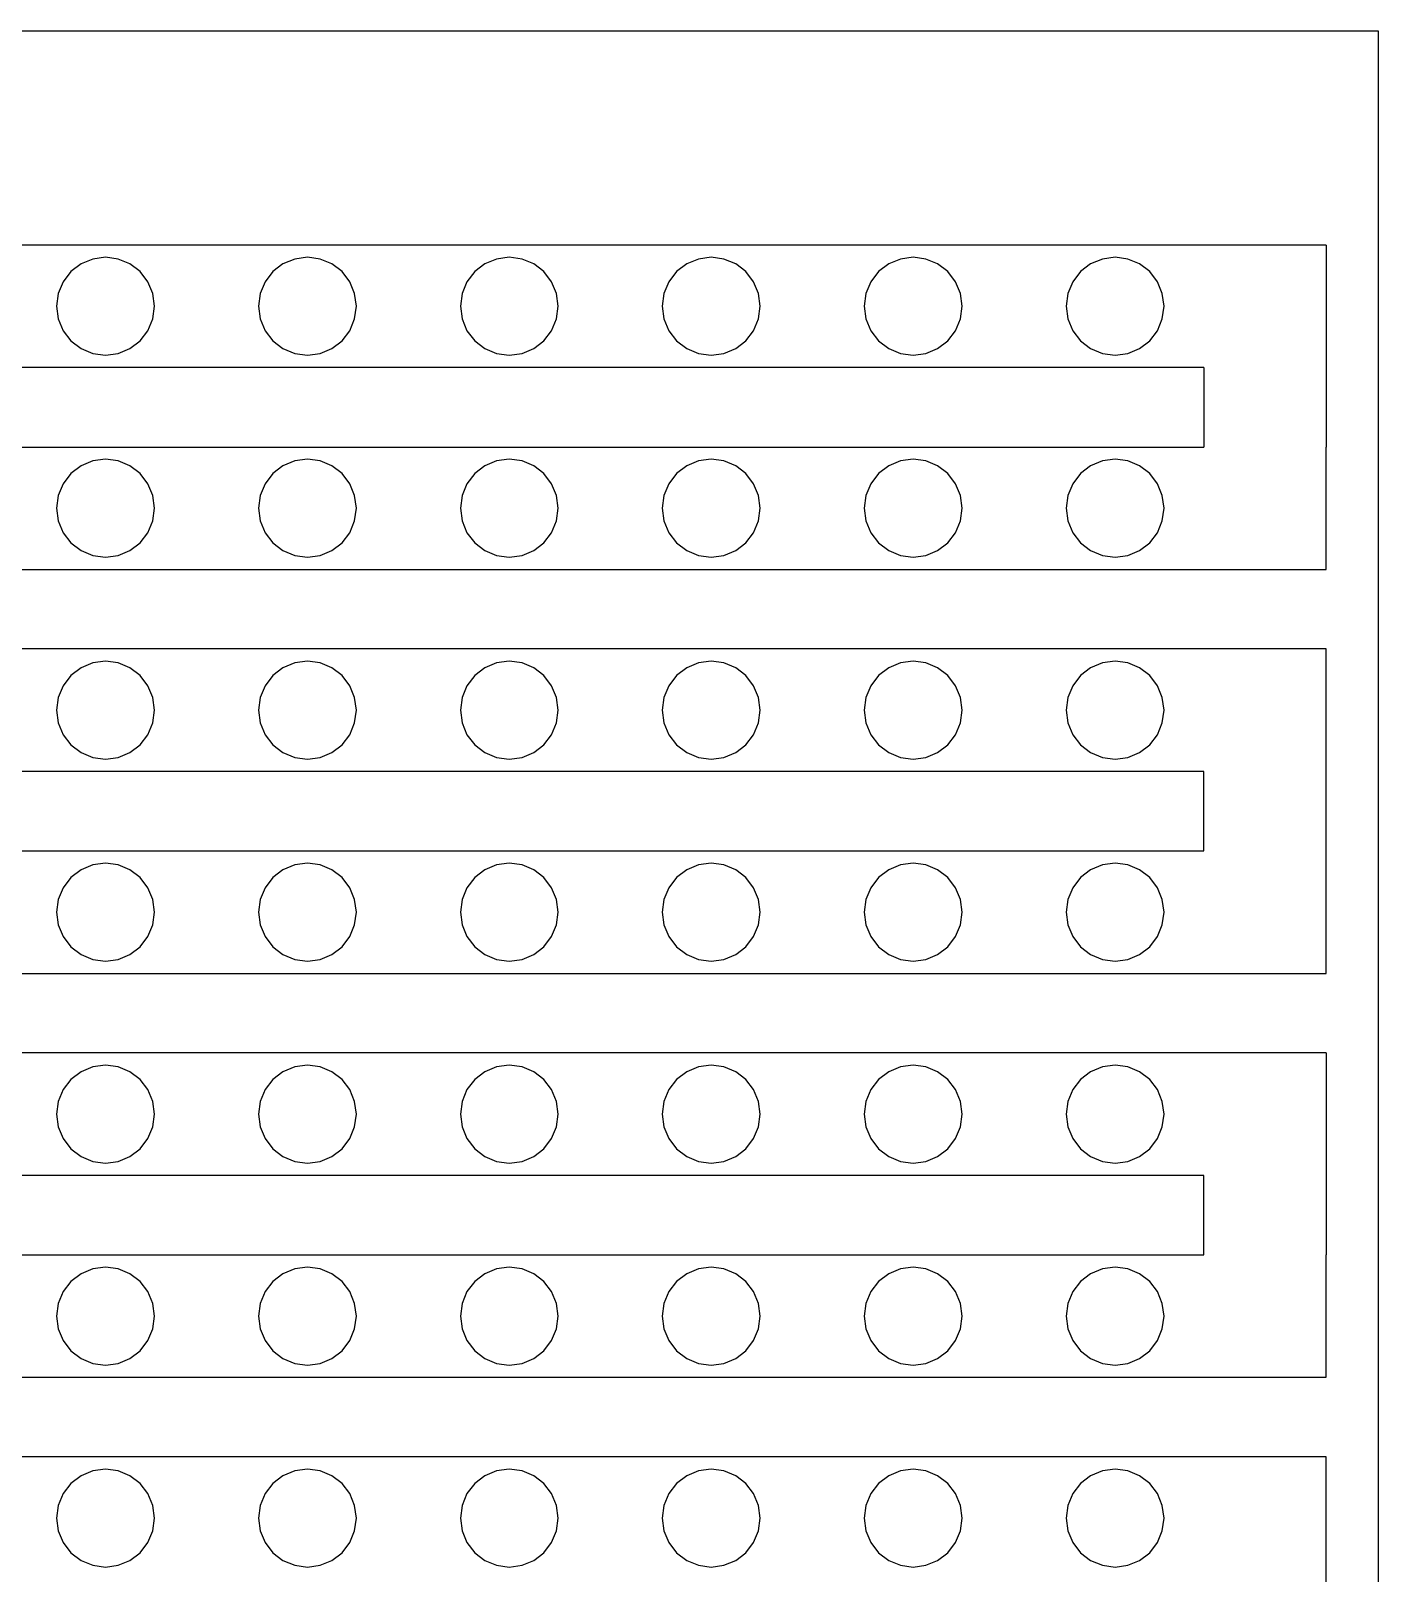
# Model space of a CAD drawing. Header units: metres. Extents: x 20 to 460, y 20 to 440.
# Drawn here: x 349.9 to 460, y 314 to 440 of the extents above; entities that cross this region are included whole.
import ezdxf

# ---------------------------------------------------------------- set-up
doc = ezdxf.new("R2010")
doc.units = ezdxf.units.M

msp = doc.modelspace()

# ---------------------------------------------------------------- linework, layer by layer
at = {"layer": 'Layer0'}
for p, q in [((250, 440), (460, 440)), ((460, 440), (460, 20)), ((455.75, 422.5), (264.25, 422.5)), ((455.75, 422.5), (455.75, 406)), ((354, 420.96), (353.17, 420.33)), ((354.96, 421.36), (354, 420.96)), ((356, 421.5), (354.96, 421.36)), ((357.04, 421.36), (356, 421.5)), ((358, 420.96), (357.04, 421.36)), ((358.83, 420.33), (358, 420.96)), ((370.5, 420.96), (369.67, 420.33)), ((371.46, 421.36), (370.5, 420.96)), ((372.5, 421.5), (371.46, 421.36)), ((373.54, 421.36), (372.5, 421.5)), ((374.5, 420.96), (373.54, 421.36)), ((375.33, 420.33), (374.5, 420.96)), ((387, 420.96), (386.17, 420.33)), ((387.96, 421.36), (387, 420.96)), ((389, 421.5), (387.96, 421.36)), ((390.04, 421.36), (389, 421.5)), ((391, 420.96), (390.04, 421.36)), ((391.83, 420.33), (391, 420.96)), ((403.5, 420.96), (402.67, 420.33)), ((404.46, 421.36), (403.5, 420.96)), ((405.5, 421.5), (404.46, 421.36)), ((406.54, 421.36), (405.5, 421.5)), ((407.5, 420.96), (406.54, 421.36)), ((408.33, 420.33), (407.5, 420.96)), ((420, 420.96), (419.17, 420.33)), ((420.96, 421.36), (420, 420.96)), ((422, 421.5), (420.96, 421.36)), ((423.04, 421.36), (422, 421.5)), ((424, 420.96), (423.04, 421.36)), ((424.83, 420.33), (424, 420.96)), ((436.5, 420.96), (435.67, 420.33)), ((437.46, 421.36), (436.5, 420.96)), ((438.5, 421.5), (437.46, 421.36)), ((439.54, 421.36), (438.5, 421.5)), ((440.5, 420.96), (439.54, 421.36)), ((441.33, 420.33), (440.5, 420.96)), ((353.17, 420.33), (352.54, 419.5)), ((359.46, 419.5), (358.83, 420.33)), ((369.67, 420.33), (369.04, 419.5)), ((375.96, 419.5), (375.33, 420.33)), ((386.17, 420.33), (385.54, 419.5)), ((392.46, 419.5), (391.83, 420.33)), ((402.67, 420.33), (402.04, 419.5)), ((408.96, 419.5), (408.33, 420.33)), ((419.17, 420.33), (418.54, 419.5)), ((425.46, 419.5), (424.83, 420.33)), ((435.67, 420.33), (435.04, 419.5)), ((441.96, 419.5), (441.33, 420.33)), ((352.14, 418.54), (352, 417.5)), ((352.54, 419.5), (352.14, 418.54)), ((359.86, 418.54), (359.46, 419.5)), ((360, 417.5), (359.86, 418.54)), ((368.64, 418.54), (368.5, 417.5)), ((369.04, 419.5), (368.64, 418.54)), ((376.36, 418.54), (375.96, 419.5)), ((376.5, 417.5), (376.36, 418.54)), ((385.14, 418.54), (385, 417.5)), ((385.54, 419.5), (385.14, 418.54)), ((392.86, 418.54), (392.46, 419.5)), ((393, 417.5), (392.86, 418.54)), ((401.64, 418.54), (401.5, 417.5)), ((402.04, 419.5), (401.64, 418.54)), ((409.36, 418.54), (408.96, 419.5)), ((409.5, 417.5), (409.36, 418.54)), ((418.14, 418.54), (418, 417.5)), ((418.54, 419.5), (418.14, 418.54)), ((425.86, 418.54), (425.46, 419.5)), ((426, 417.5), (425.86, 418.54)), ((434.64, 418.54), (434.5, 417.5)), ((435.04, 419.5), (434.64, 418.54)), ((442.36, 418.54), (441.96, 419.5)), ((442.5, 417.5), (442.36, 418.54)), ((352, 417.5), (352.14, 416.46)), ((359.86, 416.46), (360, 417.5)), ((368.5, 417.5), (368.64, 416.46)), ((376.36, 416.46), (376.5, 417.5)), ((385, 417.5), (385.14, 416.46)), ((392.86, 416.46), (393, 417.5)), ((401.5, 417.5), (401.64, 416.46)), ((409.36, 416.46), (409.5, 417.5)), ((418, 417.5), (418.14, 416.46)), ((425.86, 416.46), (426, 417.5)), ((434.5, 417.5), (434.64, 416.46)), ((442.36, 416.46), (442.5, 417.5)), ((352.14, 416.46), (352.54, 415.5)), ((359.46, 415.5), (359.86, 416.46)), ((368.64, 416.46), (369.04, 415.5)), ((375.96, 415.5), (376.36, 416.46)), ((385.14, 416.46), (385.54, 415.5)), ((392.46, 415.5), (392.86, 416.46)), ((401.64, 416.46), (402.04, 415.5)), ((408.96, 415.5), (409.36, 416.46)), ((418.14, 416.46), (418.54, 415.5)), ((425.46, 415.5), (425.86, 416.46)), ((434.64, 416.46), (435.04, 415.5)), ((441.96, 415.5), (442.36, 416.46)), ((352.54, 415.5), (353.17, 414.67)), ((353.17, 414.67), (354, 414.04)), ((358, 414.04), (358.83, 414.67)), ((358.83, 414.67), (359.46, 415.5)), ((369.04, 415.5), (369.67, 414.67)), ((369.67, 414.67), (370.5, 414.04)), ((374.5, 414.04), (375.33, 414.67)), ((375.33, 414.67), (375.96, 415.5)), ((385.54, 415.5), (386.17, 414.67)), ((386.17, 414.67), (387, 414.04)), ((391, 414.04), (391.83, 414.67)), ((391.83, 414.67), (392.46, 415.5)), ((402.04, 415.5), (402.67, 414.67)), ((402.67, 414.67), (403.5, 414.04)), ((407.5, 414.04), (408.33, 414.67)), ((408.33, 414.67), (408.96, 415.5)), ((418.54, 415.5), (419.17, 414.67)), ((419.17, 414.67), (420, 414.04)), ((424, 414.04), (424.83, 414.67)), ((424.83, 414.67), (425.46, 415.5)), ((435.04, 415.5), (435.67, 414.67)), ((435.67, 414.67), (436.5, 414.04)), ((440.5, 414.04), (441.33, 414.67)), ((441.33, 414.67), (441.96, 415.5)), ((354, 414.04), (354.96, 413.64)), ((354.96, 413.64), (356, 413.5)), ((356, 413.5), (357.04, 413.64)), ((357.04, 413.64), (358, 414.04)), ((370.5, 414.04), (371.46, 413.64)), ((371.46, 413.64), (372.5, 413.5)), ((372.5, 413.5), (373.54, 413.64)), ((373.54, 413.64), (374.5, 414.04)), ((387, 414.04), (387.96, 413.64)), ((387.96, 413.64), (389, 413.5)), ((389, 413.5), (390.04, 413.64)), ((390.04, 413.64), (391, 414.04)), ((403.5, 414.04), (404.46, 413.64)), ((404.46, 413.64), (405.5, 413.5)), ((405.5, 413.5), (406.54, 413.64)), ((406.54, 413.64), (407.5, 414.04)), ((420, 414.04), (420.96, 413.64)), ((420.96, 413.64), (422, 413.5)), ((422, 413.5), (423.04, 413.64)), ((423.04, 413.64), (424, 414.04)), ((436.5, 414.04), (437.46, 413.64)), ((437.46, 413.64), (438.5, 413.5)), ((438.5, 413.5), (439.54, 413.64)), ((439.54, 413.64), (440.5, 414.04)), ((445.75, 412.5), (264.25, 412.5)), ((445.75, 412.5), (445.75, 406)), ((264.25, 406), (445.75, 406)), ((455.75, 396), (455.75, 406)), ((354, 404.46), (353.17, 403.83)), ((354.96, 404.86), (354, 404.46)), ((356, 405), (354.96, 404.86)), ((357.04, 404.86), (356, 405)), ((358, 404.46), (357.04, 404.86)), ((358.83, 403.83), (358, 404.46)), ((370.5, 404.46), (369.67, 403.83)), ((371.46, 404.86), (370.5, 404.46)), ((372.5, 405), (371.46, 404.86)), ((373.54, 404.86), (372.5, 405)), ((374.5, 404.46), (373.54, 404.86)), ((375.33, 403.83), (374.5, 404.46)), ((387, 404.46), (386.17, 403.83)), ((387.96, 404.86), (387, 404.46)), ((389, 405), (387.96, 404.86)), ((390.04, 404.86), (389, 405)), ((391, 404.46), (390.04, 404.86)), ((391.83, 403.83), (391, 404.46)), ((403.5, 404.46), (402.67, 403.83)), ((404.46, 404.86), (403.5, 404.46)), ((405.5, 405), (404.46, 404.86)), ((406.54, 404.86), (405.5, 405)), ((407.5, 404.46), (406.54, 404.86)), ((408.33, 403.83), (407.5, 404.46)), ((420, 404.46), (419.17, 403.83)), ((420.96, 404.86), (420, 404.46)), ((422, 405), (420.96, 404.86)), ((423.04, 404.86), (422, 405)), ((424, 404.46), (423.04, 404.86)), ((424.83, 403.83), (424, 404.46)), ((436.5, 404.46), (435.67, 403.83)), ((437.46, 404.86), (436.5, 404.46)), ((438.5, 405), (437.46, 404.86)), ((439.54, 404.86), (438.5, 405)), ((440.5, 404.46), (439.54, 404.86)), ((441.33, 403.83), (440.5, 404.46)), ((353.17, 403.83), (352.54, 403)), ((359.46, 403), (358.83, 403.83)), ((369.67, 403.83), (369.04, 403)), ((375.96, 403), (375.33, 403.83)), ((386.17, 403.83), (385.54, 403)), ((392.46, 403), (391.83, 403.83)), ((402.67, 403.83), (402.04, 403)), ((408.96, 403), (408.33, 403.83)), ((419.17, 403.83), (418.54, 403)), ((425.46, 403), (424.83, 403.83)), ((435.67, 403.83), (435.04, 403)), ((441.96, 403), (441.33, 403.83)), ((352.14, 402.04), (352, 401)), ((352.54, 403), (352.14, 402.04)), ((359.86, 402.04), (359.46, 403)), ((360, 401), (359.86, 402.04)), ((368.64, 402.04), (368.5, 401)), ((369.04, 403), (368.64, 402.04)), ((376.36, 402.04), (375.96, 403)), ((376.5, 401), (376.36, 402.04)), ((385.14, 402.04), (385, 401)), ((385.54, 403), (385.14, 402.04)), ((392.86, 402.04), (392.46, 403)), ((393, 401), (392.86, 402.04)), ((401.64, 402.04), (401.5, 401)), ((402.04, 403), (401.64, 402.04)), ((409.36, 402.04), (408.96, 403)), ((409.5, 401), (409.36, 402.04)), ((418.14, 402.04), (418, 401)), ((418.54, 403), (418.14, 402.04)), ((425.86, 402.04), (425.46, 403)), ((426, 401), (425.86, 402.04)), ((434.64, 402.04), (434.5, 401)), ((435.04, 403), (434.64, 402.04)), ((442.36, 402.04), (441.96, 403)), ((442.5, 401), (442.36, 402.04)), ((352, 401), (352.14, 399.96)), ((359.86, 399.96), (360, 401)), ((368.5, 401), (368.64, 399.96)), ((376.36, 399.96), (376.5, 401)), ((385, 401), (385.14, 399.96)), ((392.86, 399.96), (393, 401)), ((401.5, 401), (401.64, 399.96)), ((409.36, 399.96), (409.5, 401)), ((418, 401), (418.14, 399.96)), ((425.86, 399.96), (426, 401)), ((434.5, 401), (434.64, 399.96)), ((442.36, 399.96), (442.5, 401)), ((352.14, 399.96), (352.54, 399)), ((359.46, 399), (359.86, 399.96)), ((368.64, 399.96), (369.04, 399)), ((375.96, 399), (376.36, 399.96)), ((385.14, 399.96), (385.54, 399)), ((392.46, 399), (392.86, 399.96)), ((401.64, 399.96), (402.04, 399)), ((408.96, 399), (409.36, 399.96)), ((418.14, 399.96), (418.54, 399)), ((425.46, 399), (425.86, 399.96)), ((434.64, 399.96), (435.04, 399)), ((441.96, 399), (442.36, 399.96)), ((352.54, 399), (353.17, 398.17)), ((353.17, 398.17), (354, 397.54)), ((358, 397.54), (358.83, 398.17)), ((358.83, 398.17), (359.46, 399)), ((369.04, 399), (369.67, 398.17)), ((369.67, 398.17), (370.5, 397.54)), ((374.5, 397.54), (375.33, 398.17)), ((375.33, 398.17), (375.96, 399)), ((385.54, 399), (386.17, 398.17)), ((386.17, 398.17), (387, 397.54)), ((391, 397.54), (391.83, 398.17)), ((391.83, 398.17), (392.46, 399)), ((402.04, 399), (402.67, 398.17)), ((402.67, 398.17), (403.5, 397.54)), ((407.5, 397.54), (408.33, 398.17)), ((408.33, 398.17), (408.96, 399)), ((418.54, 399), (419.17, 398.17)), ((419.17, 398.17), (420, 397.54)), ((424, 397.54), (424.83, 398.17)), ((424.83, 398.17), (425.46, 399)), ((435.04, 399), (435.67, 398.17)), ((435.67, 398.17), (436.5, 397.54)), ((440.5, 397.54), (441.33, 398.17)), ((441.33, 398.17), (441.96, 399)), ((354, 397.54), (354.96, 397.14)), ((354.96, 397.14), (356, 397)), ((356, 397), (357.04, 397.14)), ((357.04, 397.14), (358, 397.54)), ((370.5, 397.54), (371.46, 397.14)), ((371.46, 397.14), (372.5, 397)), ((372.5, 397), (373.54, 397.14)), ((373.54, 397.14), (374.5, 397.54)), ((387, 397.54), (387.96, 397.14)), ((387.96, 397.14), (389, 397)), ((389, 397), (390.04, 397.14)), ((390.04, 397.14), (391, 397.54)), ((403.5, 397.54), (404.46, 397.14)), ((404.46, 397.14), (405.5, 397)), ((405.5, 397), (406.54, 397.14)), ((406.54, 397.14), (407.5, 397.54)), ((420, 397.54), (420.96, 397.14)), ((420.96, 397.14), (422, 397)), ((422, 397), (423.04, 397.14)), ((423.04, 397.14), (424, 397.54)), ((436.5, 397.54), (437.46, 397.14)), ((437.46, 397.14), (438.5, 397)), ((438.5, 397), (439.54, 397.14)), ((439.54, 397.14), (440.5, 397.54)), ((264.25, 396), (455.75, 396)), ((455.75, 389.5), (264.25, 389.5)), ((455.75, 373), (455.75, 389.5)), ((354.96, 388.36), (354, 387.96)), ((356, 388.5), (354.96, 388.36)), ((357.04, 388.36), (356, 388.5)), ((358, 387.96), (357.04, 388.36)), ((371.46, 388.36), (370.5, 387.96)), ((372.5, 388.5), (371.46, 388.36)), ((373.54, 388.36), (372.5, 388.5)), ((374.5, 387.96), (373.54, 388.36)), ((387.96, 388.36), (387, 387.96)), ((389, 388.5), (387.96, 388.36)), ((390.04, 388.36), (389, 388.5)), ((391, 387.96), (390.04, 388.36)), ((404.46, 388.36), (403.5, 387.96)), ((405.5, 388.5), (404.46, 388.36)), ((406.54, 388.36), (405.5, 388.5)), ((407.5, 387.96), (406.54, 388.36)), ((420.96, 388.36), (420, 387.96)), ((422, 388.5), (420.96, 388.36)), ((423.04, 388.36), (422, 388.5)), ((424, 387.96), (423.04, 388.36)), ((437.46, 388.36), (436.5, 387.96)), ((438.5, 388.5), (437.46, 388.36)), ((439.54, 388.36), (438.5, 388.5)), ((440.5, 387.96), (439.54, 388.36)), ((353.17, 387.33), (352.54, 386.5)), ((354, 387.96), (353.17, 387.33)), ((358.83, 387.33), (358, 387.96)), ((359.46, 386.5), (358.83, 387.33)), ((369.67, 387.33), (369.04, 386.5)), ((370.5, 387.96), (369.67, 387.33)), ((375.33, 387.33), (374.5, 387.96)), ((375.96, 386.5), (375.33, 387.33)), ((386.17, 387.33), (385.54, 386.5)), ((387, 387.96), (386.17, 387.33)), ((391.83, 387.33), (391, 387.96)), ((392.46, 386.5), (391.83, 387.33)), ((402.67, 387.33), (402.04, 386.5)), ((403.5, 387.96), (402.67, 387.33)), ((408.33, 387.33), (407.5, 387.96)), ((408.96, 386.5), (408.33, 387.33)), ((419.17, 387.33), (418.54, 386.5)), ((420, 387.96), (419.17, 387.33)), ((424.83, 387.33), (424, 387.96)), ((425.46, 386.5), (424.83, 387.33)), ((435.67, 387.33), (435.04, 386.5)), ((436.5, 387.96), (435.67, 387.33)), ((441.33, 387.33), (440.5, 387.96)), ((441.96, 386.5), (441.33, 387.33)), ((352.54, 386.5), (352.14, 385.54)), ((359.86, 385.54), (359.46, 386.5)), ((369.04, 386.5), (368.64, 385.54)), ((376.36, 385.54), (375.96, 386.5)), ((385.54, 386.5), (385.14, 385.54)), ((392.86, 385.54), (392.46, 386.5)), ((402.04, 386.5), (401.64, 385.54)), ((409.36, 385.54), (408.96, 386.5)), ((418.54, 386.5), (418.14, 385.54)), ((425.86, 385.54), (425.46, 386.5)), ((435.04, 386.5), (434.64, 385.54)), ((442.36, 385.54), (441.96, 386.5)), ((352.14, 385.54), (352, 384.5)), ((352, 384.5), (352.14, 383.46)), ((360, 384.5), (359.86, 385.54)), ((359.86, 383.46), (360, 384.5)), ((368.64, 385.54), (368.5, 384.5)), ((368.5, 384.5), (368.64, 383.46)), ((376.5, 384.5), (376.36, 385.54)), ((376.36, 383.46), (376.5, 384.5)), ((385.14, 385.54), (385, 384.5)), ((385, 384.5), (385.14, 383.46)), ((393, 384.5), (392.86, 385.54)), ((392.86, 383.46), (393, 384.5)), ((401.64, 385.54), (401.5, 384.5)), ((401.5, 384.5), (401.64, 383.46)), ((409.5, 384.5), (409.36, 385.54)), ((409.36, 383.46), (409.5, 384.5)), ((418.14, 385.54), (418, 384.5)), ((418, 384.5), (418.14, 383.46)), ((426, 384.5), (425.86, 385.54)), ((425.86, 383.46), (426, 384.5)), ((434.64, 385.54), (434.5, 384.5)), ((434.5, 384.5), (434.64, 383.46)), ((442.5, 384.5), (442.36, 385.54)), ((442.36, 383.46), (442.5, 384.5)), ((352.14, 383.46), (352.54, 382.5)), ((359.46, 382.5), (359.86, 383.46)), ((368.64, 383.46), (369.04, 382.5)), ((375.96, 382.5), (376.36, 383.46)), ((385.14, 383.46), (385.54, 382.5)), ((392.46, 382.5), (392.86, 383.46)), ((401.64, 383.46), (402.04, 382.5)), ((408.96, 382.5), (409.36, 383.46)), ((418.14, 383.46), (418.54, 382.5)), ((425.46, 382.5), (425.86, 383.46)), ((434.64, 383.46), (435.04, 382.5)), ((441.96, 382.5), (442.36, 383.46)), ((352.54, 382.5), (353.17, 381.67)), ((358.83, 381.67), (359.46, 382.5)), ((369.04, 382.5), (369.67, 381.67)), ((375.33, 381.67), (375.96, 382.5)), ((385.54, 382.5), (386.17, 381.67)), ((391.83, 381.67), (392.46, 382.5)), ((402.04, 382.5), (402.67, 381.67)), ((408.33, 381.67), (408.96, 382.5)), ((418.54, 382.5), (419.17, 381.67)), ((424.83, 381.67), (425.46, 382.5)), ((435.04, 382.5), (435.67, 381.67)), ((441.33, 381.67), (441.96, 382.5)), ((353.17, 381.67), (354, 381.04)), ((354, 381.04), (354.96, 380.64)), ((354.96, 380.64), (356, 380.5)), ((356, 380.5), (357.04, 380.64)), ((357.04, 380.64), (358, 381.04)), ((358, 381.04), (358.83, 381.67)), ((369.67, 381.67), (370.5, 381.04)), ((370.5, 381.04), (371.46, 380.64)), ((371.46, 380.64), (372.5, 380.5)), ((372.5, 380.5), (373.54, 380.64)), ((373.54, 380.64), (374.5, 381.04)), ((374.5, 381.04), (375.33, 381.67)), ((386.17, 381.67), (387, 381.04)), ((387, 381.04), (387.96, 380.64)), ((387.96, 380.64), (389, 380.5)), ((389, 380.5), (390.04, 380.64)), ((390.04, 380.64), (391, 381.04)), ((391, 381.04), (391.83, 381.67)), ((402.67, 381.67), (403.5, 381.04)), ((403.5, 381.04), (404.46, 380.64)), ((404.46, 380.64), (405.5, 380.5)), ((405.5, 380.5), (406.54, 380.64)), ((406.54, 380.64), (407.5, 381.04)), ((407.5, 381.04), (408.33, 381.67)), ((419.17, 381.67), (420, 381.04)), ((420, 381.04), (420.96, 380.64)), ((420.96, 380.64), (422, 380.5)), ((422, 380.5), (423.04, 380.64)), ((423.04, 380.64), (424, 381.04)), ((424, 381.04), (424.83, 381.67)), ((435.67, 381.67), (436.5, 381.04)), ((436.5, 381.04), (437.46, 380.64)), ((437.46, 380.64), (438.5, 380.5)), ((438.5, 380.5), (439.54, 380.64)), ((439.54, 380.64), (440.5, 381.04)), ((440.5, 381.04), (441.33, 381.67)), ((445.75, 379.5), (264.25, 379.5)), ((445.75, 373), (445.75, 379.5)), ((264.25, 373), (445.75, 373)), ((455.75, 363), (455.75, 373)), ((354.96, 371.86), (354, 371.46)), ((356, 372), (354.96, 371.86)), ((357.04, 371.86), (356, 372)), ((358, 371.46), (357.04, 371.86)), ((371.46, 371.86), (370.5, 371.46)), ((372.5, 372), (371.46, 371.86)), ((373.54, 371.86), (372.5, 372)), ((374.5, 371.46), (373.54, 371.86)), ((387.96, 371.86), (387, 371.46)), ((389, 372), (387.96, 371.86)), ((390.04, 371.86), (389, 372)), ((391, 371.46), (390.04, 371.86)), ((404.46, 371.86), (403.5, 371.46)), ((405.5, 372), (404.46, 371.86)), ((406.54, 371.86), (405.5, 372)), ((407.5, 371.46), (406.54, 371.86)), ((420.96, 371.86), (420, 371.46)), ((422, 372), (420.96, 371.86)), ((423.04, 371.86), (422, 372)), ((424, 371.46), (423.04, 371.86)), ((437.46, 371.86), (436.5, 371.46)), ((438.5, 372), (437.46, 371.86)), ((439.54, 371.86), (438.5, 372)), ((440.5, 371.46), (439.54, 371.86)), ((353.17, 370.83), (352.54, 370)), ((354, 371.46), (353.17, 370.83)), ((358.83, 370.83), (358, 371.46)), ((359.46, 370), (358.83, 370.83)), ((369.67, 370.83), (369.04, 370)), ((370.5, 371.46), (369.67, 370.83)), ((375.33, 370.83), (374.5, 371.46)), ((375.96, 370), (375.33, 370.83)), ((386.17, 370.83), (385.54, 370)), ((387, 371.46), (386.17, 370.83)), ((391.83, 370.83), (391, 371.46)), ((392.46, 370), (391.83, 370.83)), ((402.67, 370.83), (402.04, 370)), ((403.5, 371.46), (402.67, 370.83)), ((408.33, 370.83), (407.5, 371.46)), ((408.96, 370), (408.33, 370.83)), ((419.17, 370.83), (418.54, 370)), ((420, 371.46), (419.17, 370.83)), ((424.83, 370.83), (424, 371.46)), ((425.46, 370), (424.83, 370.83)), ((435.67, 370.83), (435.04, 370)), ((436.5, 371.46), (435.67, 370.83)), ((441.33, 370.83), (440.5, 371.46)), ((441.96, 370), (441.33, 370.83)), ((352.54, 370), (352.14, 369.04)), ((359.86, 369.04), (359.46, 370)), ((369.04, 370), (368.64, 369.04)), ((376.36, 369.04), (375.96, 370)), ((385.54, 370), (385.14, 369.04)), ((392.86, 369.04), (392.46, 370)), ((402.04, 370), (401.64, 369.04)), ((409.36, 369.04), (408.96, 370)), ((418.54, 370), (418.14, 369.04)), ((425.86, 369.04), (425.46, 370)), ((435.04, 370), (434.64, 369.04)), ((442.36, 369.04), (441.96, 370)), ((352.14, 369.04), (352, 368)), ((352, 368), (352.14, 366.96)), ((360, 368), (359.86, 369.04)), ((359.86, 366.96), (360, 368)), ((368.64, 369.04), (368.5, 368)), ((368.5, 368), (368.64, 366.96)), ((376.5, 368), (376.36, 369.04)), ((376.36, 366.96), (376.5, 368)), ((385.14, 369.04), (385, 368)), ((385, 368), (385.14, 366.96)), ((393, 368), (392.86, 369.04)), ((392.86, 366.96), (393, 368)), ((401.64, 369.04), (401.5, 368)), ((401.5, 368), (401.64, 366.96)), ((409.5, 368), (409.36, 369.04)), ((409.36, 366.96), (409.5, 368)), ((418.14, 369.04), (418, 368)), ((418, 368), (418.14, 366.96)), ((426, 368), (425.86, 369.04)), ((425.86, 366.96), (426, 368)), ((434.64, 369.04), (434.5, 368)), ((434.5, 368), (434.64, 366.96)), ((442.5, 368), (442.36, 369.04)), ((442.36, 366.96), (442.5, 368)), ((352.14, 366.96), (352.54, 366)), ((359.46, 366), (359.86, 366.96)), ((368.64, 366.96), (369.04, 366)), ((375.96, 366), (376.36, 366.96)), ((385.14, 366.96), (385.54, 366)), ((392.46, 366), (392.86, 366.96)), ((401.64, 366.96), (402.04, 366)), ((408.96, 366), (409.36, 366.96)), ((418.14, 366.96), (418.54, 366)), ((425.46, 366), (425.86, 366.96)), ((434.64, 366.96), (435.04, 366)), ((441.96, 366), (442.36, 366.96)), ((352.54, 366), (353.17, 365.17)), ((358.83, 365.17), (359.46, 366)), ((369.04, 366), (369.67, 365.17)), ((375.33, 365.17), (375.96, 366)), ((385.54, 366), (386.17, 365.17)), ((391.83, 365.17), (392.46, 366)), ((402.04, 366), (402.67, 365.17)), ((408.33, 365.17), (408.96, 366)), ((418.54, 366), (419.17, 365.17)), ((424.83, 365.17), (425.46, 366)), ((435.04, 366), (435.67, 365.17)), ((441.33, 365.17), (441.96, 366)), ((353.17, 365.17), (354, 364.54)), ((354, 364.54), (354.96, 364.14)), ((357.04, 364.14), (358, 364.54)), ((358, 364.54), (358.83, 365.17)), ((369.67, 365.17), (370.5, 364.54)), ((370.5, 364.54), (371.46, 364.14)), ((373.54, 364.14), (374.5, 364.54)), ((374.5, 364.54), (375.33, 365.17)), ((386.17, 365.17), (387, 364.54)), ((387, 364.54), (387.96, 364.14)), ((390.04, 364.14), (391, 364.54)), ((391, 364.54), (391.83, 365.17)), ((402.67, 365.17), (403.5, 364.54)), ((403.5, 364.54), (404.46, 364.14)), ((406.54, 364.14), (407.5, 364.54)), ((407.5, 364.54), (408.33, 365.17)), ((419.17, 365.17), (420, 364.54)), ((420, 364.54), (420.96, 364.14)), ((423.04, 364.14), (424, 364.54)), ((424, 364.54), (424.83, 365.17)), ((435.67, 365.17), (436.5, 364.54)), ((436.5, 364.54), (437.46, 364.14)), ((439.54, 364.14), (440.5, 364.54)), ((440.5, 364.54), (441.33, 365.17)), ((264.25, 363), (455.75, 363)), ((354.96, 364.14), (356, 364)), ((356, 364), (357.04, 364.14)), ((371.46, 364.14), (372.5, 364)), ((372.5, 364), (373.54, 364.14)), ((387.96, 364.14), (389, 364)), ((389, 364), (390.04, 364.14)), ((404.46, 364.14), (405.5, 364)), ((405.5, 364), (406.54, 364.14)), ((420.96, 364.14), (422, 364)), ((422, 364), (423.04, 364.14)), ((437.46, 364.14), (438.5, 364)), ((438.5, 364), (439.54, 364.14)), ((455.75, 356.5), (264.25, 356.5)), ((354.96, 355.36), (354, 354.96)), ((356, 355.5), (354.96, 355.36)), ((357.04, 355.36), (356, 355.5)), ((358, 354.96), (357.04, 355.36)), ((371.46, 355.36), (370.5, 354.96)), ((372.5, 355.5), (371.46, 355.36)), ((373.54, 355.36), (372.5, 355.5)), ((374.5, 354.96), (373.54, 355.36)), ((387.96, 355.36), (387, 354.96)), ((389, 355.5), (387.96, 355.36)), ((390.04, 355.36), (389, 355.5)), ((391, 354.96), (390.04, 355.36)), ((404.46, 355.36), (403.5, 354.96)), ((405.5, 355.5), (404.46, 355.36)), ((406.54, 355.36), (405.5, 355.5)), ((407.5, 354.96), (406.54, 355.36)), ((420.96, 355.36), (420, 354.96)), ((422, 355.5), (420.96, 355.36)), ((423.04, 355.36), (422, 355.5)), ((424, 354.96), (423.04, 355.36)), ((437.46, 355.36), (436.5, 354.96)), ((438.5, 355.5), (437.46, 355.36)), ((439.54, 355.36), (438.5, 355.5)), ((440.5, 354.96), (439.54, 355.36)), ((455.75, 356.5), (455.75, 340)), ((353.17, 354.33), (352.54, 353.5)), ((354, 354.96), (353.17, 354.33)), ((358.83, 354.33), (358, 354.96)), ((359.46, 353.5), (358.83, 354.33)), ((369.67, 354.33), (369.04, 353.5)), ((370.5, 354.96), (369.67, 354.33)), ((375.33, 354.33), (374.5, 354.96)), ((375.96, 353.5), (375.33, 354.33)), ((386.17, 354.33), (385.54, 353.5)), ((387, 354.96), (386.17, 354.33)), ((391.83, 354.33), (391, 354.96)), ((392.46, 353.5), (391.83, 354.33)), ((402.67, 354.33), (402.04, 353.5)), ((403.5, 354.96), (402.67, 354.33)), ((408.33, 354.33), (407.5, 354.96)), ((408.96, 353.5), (408.33, 354.33)), ((419.17, 354.33), (418.54, 353.5)), ((420, 354.96), (419.17, 354.33)), ((424.83, 354.33), (424, 354.96)), ((425.46, 353.5), (424.83, 354.33)), ((435.67, 354.33), (435.04, 353.5)), ((436.5, 354.96), (435.67, 354.33)), ((441.33, 354.33), (440.5, 354.96)), ((441.96, 353.5), (441.33, 354.33)), ((352.54, 353.5), (352.14, 352.54)), ((359.86, 352.54), (359.46, 353.5)), ((369.04, 353.5), (368.64, 352.54)), ((376.36, 352.54), (375.96, 353.5)), ((385.54, 353.5), (385.14, 352.54)), ((392.86, 352.54), (392.46, 353.5)), ((402.04, 353.5), (401.64, 352.54)), ((409.36, 352.54), (408.96, 353.5)), ((418.54, 353.5), (418.14, 352.54)), ((425.86, 352.54), (425.46, 353.5)), ((435.04, 353.5), (434.64, 352.54)), ((442.36, 352.54), (441.96, 353.5)), ((352.14, 352.54), (352, 351.5)), ((360, 351.5), (359.86, 352.54)), ((368.64, 352.54), (368.5, 351.5)), ((376.5, 351.5), (376.36, 352.54)), ((385.14, 352.54), (385, 351.5)), ((393, 351.5), (392.86, 352.54)), ((401.64, 352.54), (401.5, 351.5)), ((409.5, 351.5), (409.36, 352.54)), ((418.14, 352.54), (418, 351.5)), ((426, 351.5), (425.86, 352.54)), ((434.64, 352.54), (434.5, 351.5)), ((442.5, 351.5), (442.36, 352.54)), ((352, 351.5), (352.14, 350.46)), ((352.14, 350.46), (352.54, 349.5)), ((359.46, 349.5), (359.86, 350.46)), ((359.86, 350.46), (360, 351.5)), ((368.5, 351.5), (368.64, 350.46)), ((368.64, 350.46), (369.04, 349.5)), ((375.96, 349.5), (376.36, 350.46)), ((376.36, 350.46), (376.5, 351.5)), ((385, 351.5), (385.14, 350.46)), ((385.14, 350.46), (385.54, 349.5)), ((392.46, 349.5), (392.86, 350.46)), ((392.86, 350.46), (393, 351.5)), ((401.5, 351.5), (401.64, 350.46)), ((401.64, 350.46), (402.04, 349.5)), ((408.96, 349.5), (409.36, 350.46)), ((409.36, 350.46), (409.5, 351.5)), ((418, 351.5), (418.14, 350.46)), ((418.14, 350.46), (418.54, 349.5)), ((425.46, 349.5), (425.86, 350.46)), ((425.86, 350.46), (426, 351.5)), ((434.5, 351.5), (434.64, 350.46)), ((434.64, 350.46), (435.04, 349.5)), ((441.96, 349.5), (442.36, 350.46)), ((442.36, 350.46), (442.5, 351.5)), ((352.54, 349.5), (353.17, 348.67)), ((358.83, 348.67), (359.46, 349.5)), ((369.04, 349.5), (369.67, 348.67)), ((375.33, 348.67), (375.96, 349.5)), ((385.54, 349.5), (386.17, 348.67)), ((391.83, 348.67), (392.46, 349.5)), ((402.04, 349.5), (402.67, 348.67)), ((408.33, 348.67), (408.96, 349.5)), ((418.54, 349.5), (419.17, 348.67)), ((424.83, 348.67), (425.46, 349.5)), ((435.04, 349.5), (435.67, 348.67)), ((441.33, 348.67), (441.96, 349.5)), ((353.17, 348.67), (354, 348.04)), ((354, 348.04), (354.96, 347.64)), ((357.04, 347.64), (358, 348.04)), ((358, 348.04), (358.83, 348.67)), ((369.67, 348.67), (370.5, 348.04)), ((370.5, 348.04), (371.46, 347.64)), ((373.54, 347.64), (374.5, 348.04)), ((374.5, 348.04), (375.33, 348.67)), ((386.17, 348.67), (387, 348.04)), ((387, 348.04), (387.96, 347.64)), ((390.04, 347.64), (391, 348.04)), ((391, 348.04), (391.83, 348.67)), ((402.67, 348.67), (403.5, 348.04)), ((403.5, 348.04), (404.46, 347.64)), ((406.54, 347.64), (407.5, 348.04)), ((407.5, 348.04), (408.33, 348.67)), ((419.17, 348.67), (420, 348.04)), ((420, 348.04), (420.96, 347.64)), ((423.04, 347.64), (424, 348.04)), ((424, 348.04), (424.83, 348.67)), ((435.67, 348.67), (436.5, 348.04)), ((436.5, 348.04), (437.46, 347.64)), ((439.54, 347.64), (440.5, 348.04)), ((440.5, 348.04), (441.33, 348.67)), ((445.75, 346.5), (264.25, 346.5)), ((354.96, 347.64), (356, 347.5)), ((356, 347.5), (357.04, 347.64)), ((371.46, 347.64), (372.5, 347.5)), ((372.5, 347.5), (373.54, 347.64)), ((387.96, 347.64), (389, 347.5)), ((389, 347.5), (390.04, 347.64)), ((404.46, 347.64), (405.5, 347.5)), ((405.5, 347.5), (406.54, 347.64)), ((420.96, 347.64), (422, 347.5)), ((422, 347.5), (423.04, 347.64)), ((437.46, 347.64), (438.5, 347.5)), ((438.5, 347.5), (439.54, 347.64)), ((445.75, 340), (445.75, 346.5)), ((264.25, 340), (445.75, 340)), ((356, 339), (354.96, 338.86)), ((357.04, 338.86), (356, 339)), ((372.5, 339), (371.46, 338.86)), ((373.54, 338.86), (372.5, 339)), ((389, 339), (387.96, 338.86)), ((390.04, 338.86), (389, 339)), ((405.5, 339), (404.46, 338.86)), ((406.54, 338.86), (405.5, 339)), ((422, 339), (420.96, 338.86)), ((423.04, 338.86), (422, 339)), ((438.5, 339), (437.46, 338.86)), ((439.54, 338.86), (438.5, 339)), ((455.75, 330), (455.75, 340)), ((353.17, 337.83), (352.54, 337)), ((354, 338.46), (353.17, 337.83)), ((354.96, 338.86), (354, 338.46)), ((358, 338.46), (357.04, 338.86)), ((358.83, 337.83), (358, 338.46)), ((359.46, 337), (358.83, 337.83)), ((369.67, 337.83), (369.04, 337)), ((370.5, 338.46), (369.67, 337.83)), ((371.46, 338.86), (370.5, 338.46)), ((374.5, 338.46), (373.54, 338.86)), ((375.33, 337.83), (374.5, 338.46)), ((375.96, 337), (375.33, 337.83)), ((386.17, 337.83), (385.54, 337)), ((387, 338.46), (386.17, 337.83)), ((387.96, 338.86), (387, 338.46)), ((391, 338.46), (390.04, 338.86)), ((391.83, 337.83), (391, 338.46)), ((392.46, 337), (391.83, 337.83)), ((402.67, 337.83), (402.04, 337)), ((403.5, 338.46), (402.67, 337.83)), ((404.46, 338.86), (403.5, 338.46)), ((407.5, 338.46), (406.54, 338.86)), ((408.33, 337.83), (407.5, 338.46)), ((408.96, 337), (408.33, 337.83)), ((419.17, 337.83), (418.54, 337)), ((420, 338.46), (419.17, 337.83)), ((420.96, 338.86), (420, 338.46)), ((424, 338.46), (423.04, 338.86)), ((424.83, 337.83), (424, 338.46)), ((425.46, 337), (424.83, 337.83)), ((435.67, 337.83), (435.04, 337)), ((436.5, 338.46), (435.67, 337.83)), ((437.46, 338.86), (436.5, 338.46)), ((440.5, 338.46), (439.54, 338.86)), ((441.33, 337.83), (440.5, 338.46)), ((441.96, 337), (441.33, 337.83)), ((352.54, 337), (352.14, 336.04)), ((359.86, 336.04), (359.46, 337)), ((369.04, 337), (368.64, 336.04)), ((376.36, 336.04), (375.96, 337)), ((385.54, 337), (385.14, 336.04)), ((392.86, 336.04), (392.46, 337)), ((402.04, 337), (401.64, 336.04)), ((409.36, 336.04), (408.96, 337)), ((418.54, 337), (418.14, 336.04)), ((425.86, 336.04), (425.46, 337)), ((435.04, 337), (434.64, 336.04)), ((442.36, 336.04), (441.96, 337)), ((352.14, 336.04), (352, 335)), ((360, 335), (359.86, 336.04)), ((368.64, 336.04), (368.5, 335)), ((376.5, 335), (376.36, 336.04)), ((385.14, 336.04), (385, 335)), ((393, 335), (392.86, 336.04)), ((401.64, 336.04), (401.5, 335)), ((409.5, 335), (409.36, 336.04)), ((418.14, 336.04), (418, 335)), ((426, 335), (425.86, 336.04)), ((434.64, 336.04), (434.5, 335)), ((442.5, 335), (442.36, 336.04)), ((352, 335), (352.14, 333.96)), ((352.14, 333.96), (352.54, 333)), ((359.46, 333), (359.86, 333.96)), ((359.86, 333.96), (360, 335)), ((368.5, 335), (368.64, 333.96)), ((368.64, 333.96), (369.04, 333)), ((375.96, 333), (376.36, 333.96)), ((376.36, 333.96), (376.5, 335)), ((385, 335), (385.14, 333.96)), ((385.14, 333.96), (385.54, 333)), ((392.46, 333), (392.86, 333.96)), ((392.86, 333.96), (393, 335)), ((401.5, 335), (401.64, 333.96)), ((401.64, 333.96), (402.04, 333)), ((408.96, 333), (409.36, 333.96)), ((409.36, 333.96), (409.5, 335)), ((418, 335), (418.14, 333.96)), ((418.14, 333.96), (418.54, 333)), ((425.46, 333), (425.86, 333.96)), ((425.86, 333.96), (426, 335)), ((434.5, 335), (434.64, 333.96)), ((434.64, 333.96), (435.04, 333)), ((441.96, 333), (442.36, 333.96)), ((442.36, 333.96), (442.5, 335)), ((352.54, 333), (353.17, 332.17)), ((358.83, 332.17), (359.46, 333)), ((369.04, 333), (369.67, 332.17)), ((375.33, 332.17), (375.96, 333)), ((385.54, 333), (386.17, 332.17)), ((391.83, 332.17), (392.46, 333)), ((402.04, 333), (402.67, 332.17)), ((408.33, 332.17), (408.96, 333)), ((418.54, 333), (419.17, 332.17)), ((424.83, 332.17), (425.46, 333)), ((435.04, 333), (435.67, 332.17)), ((441.33, 332.17), (441.96, 333)), ((353.17, 332.17), (354, 331.54)), ((354, 331.54), (354.96, 331.14)), ((357.04, 331.14), (358, 331.54)), ((358, 331.54), (358.83, 332.17)), ((369.67, 332.17), (370.5, 331.54)), ((370.5, 331.54), (371.46, 331.14)), ((373.54, 331.14), (374.5, 331.54)), ((374.5, 331.54), (375.33, 332.17)), ((386.17, 332.17), (387, 331.54)), ((387, 331.54), (387.96, 331.14)), ((390.04, 331.14), (391, 331.54)), ((391, 331.54), (391.83, 332.17)), ((402.67, 332.17), (403.5, 331.54)), ((403.5, 331.54), (404.46, 331.14)), ((406.54, 331.14), (407.5, 331.54)), ((407.5, 331.54), (408.33, 332.17)), ((419.17, 332.17), (420, 331.54)), ((420, 331.54), (420.96, 331.14)), ((423.04, 331.14), (424, 331.54)), ((424, 331.54), (424.83, 332.17)), ((435.67, 332.17), (436.5, 331.54)), ((436.5, 331.54), (437.46, 331.14)), ((439.54, 331.14), (440.5, 331.54)), ((440.5, 331.54), (441.33, 332.17)), ((354.96, 331.14), (356, 331)), ((356, 331), (357.04, 331.14)), ((371.46, 331.14), (372.5, 331)), ((372.5, 331), (373.54, 331.14)), ((387.96, 331.14), (389, 331)), ((389, 331), (390.04, 331.14)), ((404.46, 331.14), (405.5, 331)), ((405.5, 331), (406.54, 331.14)), ((420.96, 331.14), (422, 331)), ((422, 331), (423.04, 331.14)), ((437.46, 331.14), (438.5, 331)), ((438.5, 331), (439.54, 331.14)), ((264.25, 330), (455.75, 330)), ((455.75, 323.5), (264.25, 323.5)), ((455.75, 307), (455.75, 323.5)), ((353.17, 321.33), (352.54, 320.5)), ((354, 321.96), (353.17, 321.33)), ((354.96, 322.36), (354, 321.96)), ((356, 322.5), (354.96, 322.36)), ((357.04, 322.36), (356, 322.5)), ((358, 321.96), (357.04, 322.36)), ((358.83, 321.33), (358, 321.96)), ((359.46, 320.5), (358.83, 321.33)), ((369.67, 321.33), (369.04, 320.5)), ((370.5, 321.96), (369.67, 321.33)), ((371.46, 322.36), (370.5, 321.96)), ((372.5, 322.5), (371.46, 322.36)), ((373.54, 322.36), (372.5, 322.5)), ((374.5, 321.96), (373.54, 322.36)), ((375.33, 321.33), (374.5, 321.96)), ((375.96, 320.5), (375.33, 321.33)), ((386.17, 321.33), (385.54, 320.5)), ((387, 321.96), (386.17, 321.33)), ((387.96, 322.36), (387, 321.96)), ((389, 322.5), (387.96, 322.36)), ((390.04, 322.36), (389, 322.5)), ((391, 321.96), (390.04, 322.36)), ((391.83, 321.33), (391, 321.96)), ((392.46, 320.5), (391.83, 321.33)), ((402.67, 321.33), (402.04, 320.5)), ((403.5, 321.96), (402.67, 321.33)), ((404.46, 322.36), (403.5, 321.96)), ((405.5, 322.5), (404.46, 322.36)), ((406.54, 322.36), (405.5, 322.5)), ((407.5, 321.96), (406.54, 322.36)), ((408.33, 321.33), (407.5, 321.96)), ((408.96, 320.5), (408.33, 321.33)), ((419.17, 321.33), (418.54, 320.5)), ((420, 321.96), (419.17, 321.33)), ((420.96, 322.36), (420, 321.96)), ((422, 322.5), (420.96, 322.36)), ((423.04, 322.36), (422, 322.5)), ((424, 321.96), (423.04, 322.36)), ((424.83, 321.33), (424, 321.96)), ((425.46, 320.5), (424.83, 321.33)), ((435.67, 321.33), (435.04, 320.5)), ((436.5, 321.96), (435.67, 321.33)), ((437.46, 322.36), (436.5, 321.96)), ((438.5, 322.5), (437.46, 322.36)), ((439.54, 322.36), (438.5, 322.5)), ((440.5, 321.96), (439.54, 322.36)), ((441.33, 321.33), (440.5, 321.96)), ((441.96, 320.5), (441.33, 321.33)), ((352.54, 320.5), (352.14, 319.54)), ((359.86, 319.54), (359.46, 320.5)), ((369.04, 320.5), (368.64, 319.54)), ((376.36, 319.54), (375.96, 320.5)), ((385.54, 320.5), (385.14, 319.54)), ((392.86, 319.54), (392.46, 320.5)), ((402.04, 320.5), (401.64, 319.54)), ((409.36, 319.54), (408.96, 320.5)), ((418.54, 320.5), (418.14, 319.54)), ((425.86, 319.54), (425.46, 320.5)), ((435.04, 320.5), (434.64, 319.54)), ((442.36, 319.54), (441.96, 320.5)), ((352.14, 319.54), (352, 318.5)), ((360, 318.5), (359.86, 319.54)), ((368.64, 319.54), (368.5, 318.5)), ((376.5, 318.5), (376.36, 319.54)), ((385.14, 319.54), (385, 318.5)), ((393, 318.5), (392.86, 319.54)), ((401.64, 319.54), (401.5, 318.5)), ((409.5, 318.5), (409.36, 319.54)), ((418.14, 319.54), (418, 318.5)), ((426, 318.5), (425.86, 319.54)), ((434.64, 319.54), (434.5, 318.5)), ((442.5, 318.5), (442.36, 319.54)), ((352, 318.5), (352.14, 317.46)), ((359.86, 317.46), (360, 318.5)), ((368.5, 318.5), (368.64, 317.46)), ((376.36, 317.46), (376.5, 318.5)), ((385, 318.5), (385.14, 317.46)), ((392.86, 317.46), (393, 318.5)), ((401.5, 318.5), (401.64, 317.46)), ((409.36, 317.46), (409.5, 318.5)), ((418, 318.5), (418.14, 317.46)), ((425.86, 317.46), (426, 318.5)), ((434.5, 318.5), (434.64, 317.46)), ((442.36, 317.46), (442.5, 318.5)), ((352.14, 317.46), (352.54, 316.5)), ((352.54, 316.5), (353.17, 315.67)), ((358.83, 315.67), (359.46, 316.5)), ((359.46, 316.5), (359.86, 317.46)), ((368.64, 317.46), (369.04, 316.5)), ((369.04, 316.5), (369.67, 315.67)), ((375.33, 315.67), (375.96, 316.5)), ((375.96, 316.5), (376.36, 317.46)), ((385.14, 317.46), (385.54, 316.5)), ((385.54, 316.5), (386.17, 315.67)), ((391.83, 315.67), (392.46, 316.5)), ((392.46, 316.5), (392.86, 317.46)), ((401.64, 317.46), (402.04, 316.5)), ((402.04, 316.5), (402.67, 315.67)), ((408.33, 315.67), (408.96, 316.5)), ((408.96, 316.5), (409.36, 317.46)), ((418.14, 317.46), (418.54, 316.5)), ((418.54, 316.5), (419.17, 315.67)), ((424.83, 315.67), (425.46, 316.5)), ((425.46, 316.5), (425.86, 317.46)), ((434.64, 317.46), (435.04, 316.5)), ((435.04, 316.5), (435.67, 315.67)), ((441.33, 315.67), (441.96, 316.5)), ((441.96, 316.5), (442.36, 317.46)), ((353.17, 315.67), (354, 315.04)), ((354, 315.04), (354.96, 314.64)), ((357.04, 314.64), (358, 315.04)), ((358, 315.04), (358.83, 315.67)), ((369.67, 315.67), (370.5, 315.04)), ((370.5, 315.04), (371.46, 314.64)), ((373.54, 314.64), (374.5, 315.04)), ((374.5, 315.04), (375.33, 315.67)), ((386.17, 315.67), (387, 315.04)), ((387, 315.04), (387.96, 314.64)), ((390.04, 314.64), (391, 315.04)), ((391, 315.04), (391.83, 315.67)), ((402.67, 315.67), (403.5, 315.04)), ((403.5, 315.04), (404.46, 314.64)), ((406.54, 314.64), (407.5, 315.04)), ((407.5, 315.04), (408.33, 315.67)), ((419.17, 315.67), (420, 315.04)), ((420, 315.04), (420.96, 314.64)), ((423.04, 314.64), (424, 315.04)), ((424, 315.04), (424.83, 315.67)), ((435.67, 315.67), (436.5, 315.04)), ((436.5, 315.04), (437.46, 314.64)), ((439.54, 314.64), (440.5, 315.04)), ((440.5, 315.04), (441.33, 315.67)), ((354.96, 314.64), (356, 314.5)), ((356, 314.5), (357.04, 314.64)), ((371.46, 314.64), (372.5, 314.5)), ((372.5, 314.5), (373.54, 314.64)), ((387.96, 314.64), (389, 314.5)), ((389, 314.5), (390.04, 314.64)), ((404.46, 314.64), (405.5, 314.5)), ((405.5, 314.5), (406.54, 314.64)), ((420.96, 314.64), (422, 314.5)), ((422, 314.5), (423.04, 314.64)), ((437.46, 314.64), (438.5, 314.5)), ((438.5, 314.5), (439.54, 314.64))]:
    msp.add_line(p, q, dxfattribs=at)

doc.saveas('drawing.dxf')
